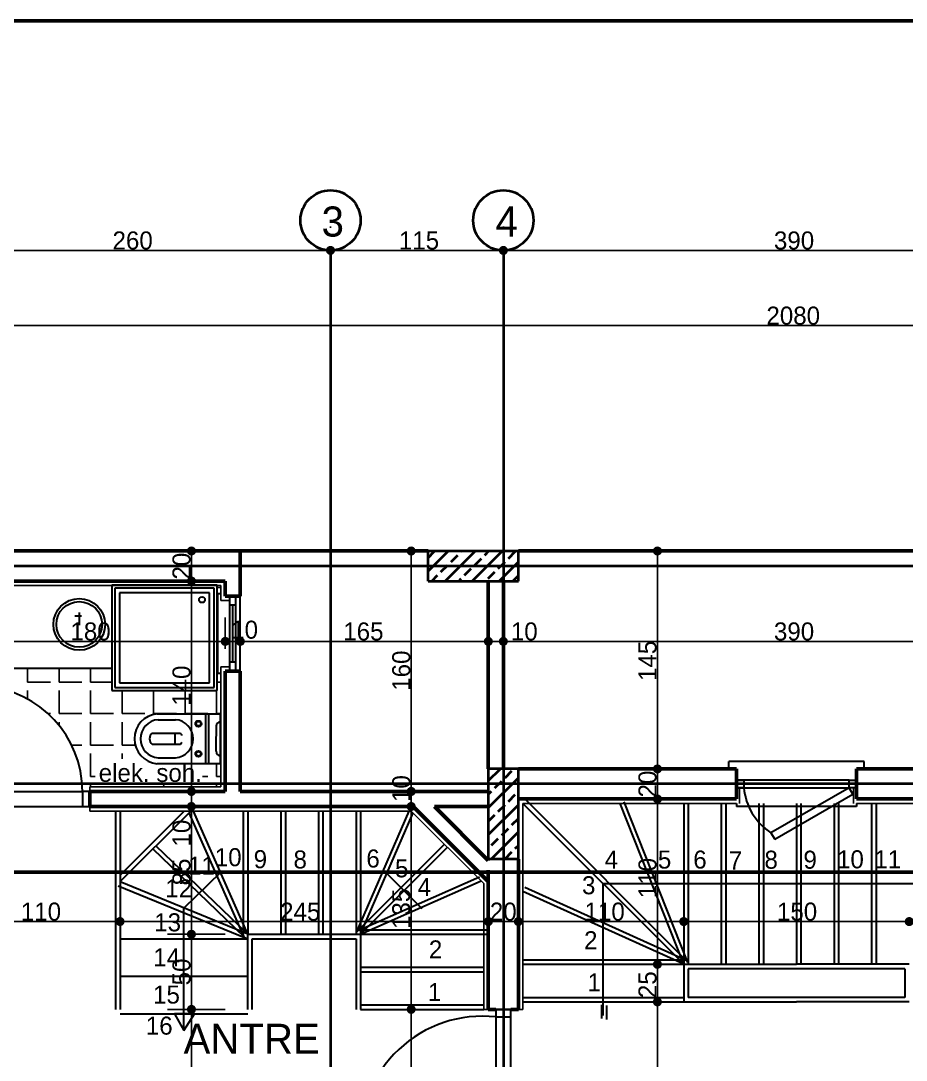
# Model space of a CAD drawing. Header units: millimetres. Extents: x 9537.41 to 9541.95, y -1431.78 to -1431.38.
# Drawn here: x 9538.9019 to 9539.0198, y -1431.5145 to -1431.3761 of the extents above; entities that cross this region are included whole.
import ezdxf

# ---------------------------------------------------------------- set-up
doc = ezdxf.new("R2010")
doc.units = ezdxf.units.MM
for name, pattern in [('ACAD_ISO03W100', [30, 12, -18]), ('ACAD_ISO04W100', [30, 24, -3, 0, -3]), ('ACAD_ISO06W100', [36, 24, -3, 0, -3, 0, -3, 0, -3])]:
    doc.linetypes.add(name, pattern=pattern)
for name, color, linetype, lineweight in [('aks', 6, 'Continuous', 35), ('duvar', 214, 'Continuous', 50), ('kapı-pencere', 140, 'Continuous', 30), ('karo', 206, 'Continuous', 25), ('kesit', 3, 'Continuous', 50), ('kolon', 6, 'Continuous', 35), ('lvb.mut.', 203, 'Continuous', 30), ('merdiven', 162, 'Continuous', 30), ('sıva', 203, 'Continuous', 25), ('yazı', 161, 'Continuous', 35), ('ölçü', 4, 'Continuous', 25)]:
    doc.layers.add(name, color=color, linetype=linetype, lineweight=lineweight)

msp = doc.modelspace()

# ---------------------------------------------------------------- linework, layer by layer
at = {"color": 0, "linetype": 'ByBlock', "lineweight": -2}
for p, q in [((9538.942551608945, -1431.406689333453), (9538.941951608944, -1431.406689333453)), ((9538.943751608944, -1431.406689333453), (9538.944351608945, -1431.406689333453)), ((9538.965551608944, -1431.406689333453), (9538.964951608945, -1431.406689333453)), ((9538.966751608945, -1431.406689333453), (9538.967351608944, -1431.406689333453)), ((9538.924651608944, -1431.447289333453), (9538.924651608944, -1431.447889333453)), ((9538.953887929265, -1431.447289333453), (9538.953887929265, -1431.447889333453)), ((9538.986651608944, -1431.447289333453), (9538.986651608944, -1431.447889333453)), ((9538.924651608944, -1431.450089333453), (9538.924651608944, -1431.449489333453)), ((9538.924651608944, -1431.451289333453), (9538.924651608944, -1431.451889333453)), ((9538.928551608944, -1431.458718633632), (9538.927951608945, -1431.458718633632)), ((9538.928551608944, -1431.458718633632), (9538.927951608945, -1431.458718633632)), ((9538.931751608945, -1431.458718633632), (9538.932351608944, -1431.458718633632)), ((9538.931751608945, -1431.458718633632), (9538.932351608944, -1431.458718633632)), ((9538.963551608944, -1431.458718633632), (9538.962951608944, -1431.458718633632)), ((9538.963551608944, -1431.458718633632), (9538.962951608944, -1431.458718633632)), ((9538.966751608945, -1431.458718633632), (9538.967351608944, -1431.458718633632)), ((9538.966751608945, -1431.458718633632), (9538.967351608944, -1431.458718633632)), ((9538.986651608944, -1431.475089333453), (9538.986651608944, -1431.474489333453)), ((9538.986651608944, -1431.476289333453), (9538.986651608944, -1431.476889333453)), ((9538.924651608944, -1431.478089333453), (9538.924651608944, -1431.477489333453)), ((9538.924651608944, -1431.478089333453), (9538.924651608944, -1431.477489333453)), ((9538.953887929265, -1431.478089333453), (9538.953887929265, -1431.477489333453)), ((9538.953887929265, -1431.478089333453), (9538.953887929265, -1431.477489333453)), ((9538.986651608944, -1431.479089333453), (9538.986651608944, -1431.478489333453)), ((9538.924651608944, -1431.481289333453), (9538.924651608944, -1431.481889333453)), ((9538.924651608944, -1431.481289333453), (9538.924651608944, -1431.481889333453)), ((9538.953887929265, -1431.481289333453), (9538.953887929265, -1431.481889333453)), ((9538.953887929265, -1431.481289333453), (9538.953887929265, -1431.481889333453)), ((9538.986651608944, -1431.480289333453), (9538.986651608944, -1431.480889333453)), ((9538.914551608945, -1431.496002336719), (9538.913951608944, -1431.496002336719)), ((9538.915751608944, -1431.496002336719), (9538.916351608945, -1431.496002336719)), ((9538.924651608944, -1431.497089333453), (9538.924651608944, -1431.496489333453)), ((9538.963551608944, -1431.496002336719), (9538.962951608944, -1431.496002336719)), ((9538.964751608944, -1431.496002336719), (9538.965351608944, -1431.496002336719)), ((9538.967551608945, -1431.496002336719), (9538.966951608943, -1431.496002336719)), ((9538.968751608943, -1431.496002336719), (9538.969351608945, -1431.496002336719)), ((9538.989551608944, -1431.496002336719), (9538.988951608944, -1431.496002336719)), ((9538.990751608944, -1431.496002336719), (9538.991351608944, -1431.496002336719)), ((9539.019551608944, -1431.496002336719), (9539.018951608945, -1431.496002336719)), ((9538.924651608944, -1431.498289333453), (9538.924651608944, -1431.498889333453)), ((9538.986651608944, -1431.501089333453), (9538.986651608944, -1431.500489333453)), ((9538.986651608944, -1431.502289333453), (9538.986651608944, -1431.502889333453)), ((9538.986651608944, -1431.506089333453), (9538.986651608944, -1431.505489333453)), ((9538.924651608944, -1431.507089333453), (9538.924651608944, -1431.506489333453)), ((9538.953887929265, -1431.507089333453), (9538.953887929265, -1431.506489333453)), ((9538.986651608944, -1431.507289333453), (9538.986651608944, -1431.507889333453)), ((9538.924651608944, -1431.508289333453), (9538.924651608944, -1431.508889333453)), ((9538.953887929265, -1431.508289333453), (9538.953887929265, -1431.508889333453))]:
    msp.add_line(p, q, dxfattribs=at)
at = {"color": 0, "linetype": 'ByBlock', "const_width": 0.0006000000000000001}
for points in [[(9538.943451608944, -1431.406689333453, 1), (9538.942851608945, -1431.406689333453, 1)], [(9538.942851608945, -1431.406689333453, 1), (9538.943451608944, -1431.406689333453, 1)], [(9538.966451608943, -1431.406689333453, 1), (9538.965851608944, -1431.406689333453, 1)], [(9538.965851608944, -1431.406689333453, 1), (9538.966451608943, -1431.406689333453, 1)], [(9538.924651608944, -1431.446989333453, 1), (9538.924651608944, -1431.446389333453, 1)], [(9538.953887929265, -1431.446989333453, 1), (9538.953887929265, -1431.446389333453, 1)], [(9538.986651608944, -1431.446989333453, 1), (9538.986651608944, -1431.446389333453, 1)], [(9538.924651608944, -1431.450989333453, 1), (9538.924651608944, -1431.450389333453, 1)], [(9538.924651608944, -1431.450389333453, 1), (9538.924651608944, -1431.450989333453, 1)], [(9538.928851608944, -1431.458718633632, 1), (9538.929451608945, -1431.458718633632, 1)], [(9538.928851608944, -1431.458718633632, 1), (9538.929451608945, -1431.458718633632, 1)], [(9538.931451608943, -1431.458718633632, 1), (9538.930851608944, -1431.458718633632, 1)], [(9538.931451608943, -1431.458718633632, 1), (9538.930851608944, -1431.458718633632, 1)], [(9538.963851608944, -1431.458718633632, 1), (9538.964451608945, -1431.458718633632, 1)], [(9538.963851608944, -1431.458718633632, 1), (9538.964451608945, -1431.458718633632, 1)], [(9538.966451608943, -1431.458718633632, 1), (9538.965851608944, -1431.458718633632, 1)], [(9538.966451608943, -1431.458718633632, 1), (9538.965851608944, -1431.458718633632, 1)], [(9538.986651608944, -1431.475989333453, 1), (9538.986651608944, -1431.475389333453, 1)], [(9538.986651608944, -1431.475389333453, 1), (9538.986651608944, -1431.475989333453, 1)], [(9538.924651608944, -1431.478389333453, 1), (9538.924651608944, -1431.478989333453, 1)], [(9538.924651608944, -1431.478389333453, 1), (9538.924651608944, -1431.478989333453, 1)], [(9538.953887929265, -1431.478389333453, 1), (9538.953887929265, -1431.478989333453, 1)], [(9538.953887929265, -1431.478389333453, 1), (9538.953887929265, -1431.478989333453, 1)], [(9538.986651608944, -1431.479989333453, 1), (9538.986651608944, -1431.479389333453, 1)], [(9538.986651608944, -1431.479389333453, 1), (9538.986651608944, -1431.479989333453, 1)], [(9538.924651608944, -1431.480989333453, 1), (9538.924651608944, -1431.480389333453, 1)], [(9538.924651608944, -1431.480989333453, 1), (9538.924651608944, -1431.480389333453, 1)], [(9538.953887929265, -1431.480989333453, 1), (9538.953887929265, -1431.480389333453, 1)], [(9538.953887929265, -1431.480989333453, 1), (9538.953887929265, -1431.480389333453, 1)], [(9538.914851608944, -1431.496002336719, 1), (9538.915451608944, -1431.496002336719, 1)], [(9538.915451608944, -1431.496002336719, 1), (9538.914851608944, -1431.496002336719, 1)], [(9538.964451608945, -1431.496002336719, 1), (9538.963851608944, -1431.496002336719, 1)], [(9538.963851608944, -1431.496002336719, 1), (9538.964451608945, -1431.496002336719, 1)], [(9538.968451608944, -1431.496002336719, 1), (9538.967851608944, -1431.496002336719, 1)], [(9538.967851608944, -1431.496002336719, 1), (9538.968451608944, -1431.496002336719, 1)], [(9538.990451608945, -1431.496002336719, 1), (9538.989851608943, -1431.496002336719, 1)], [(9538.989851608943, -1431.496002336719, 1), (9538.990451608945, -1431.496002336719, 1)], [(9539.020451608943, -1431.496002336719, 1), (9539.019851608944, -1431.496002336719, 1)], [(9539.019851608944, -1431.496002336719, 1), (9539.020451608943, -1431.496002336719, 1)], [(9538.924651608944, -1431.497389333453, 1), (9538.924651608944, -1431.497989333453, 1)], [(9538.924651608944, -1431.497989333453, 1), (9538.924651608944, -1431.497389333453, 1)], [(9538.986651608944, -1431.501989333453, 1), (9538.986651608944, -1431.501389333453, 1)], [(9538.986651608944, -1431.501389333453, 1), (9538.986651608944, -1431.501989333453, 1)], [(9538.986651608944, -1431.506989333453, 1), (9538.986651608944, -1431.506389333453, 1)], [(9538.986651608944, -1431.506389333453, 1), (9538.986651608944, -1431.506989333453, 1)], [(9538.924651608944, -1431.507389333453, 1), (9538.924651608944, -1431.507989333453, 1)], [(9538.924651608944, -1431.507989333453, 1), (9538.924651608944, -1431.507389333453, 1)], [(9538.953887929265, -1431.507989333453, 1), (9538.953887929265, -1431.507389333453, 1)], [(9538.953887929265, -1431.507389333453, 1), (9538.953887929265, -1431.507989333453, 1)]]:
    msp.add_lwpolyline(points, format="xyb", close=True, dxfattribs=at)
at = {"layer": 'aks', "linetype": 'ACAD_ISO06W100'}
for p, q in [((9538.943151608944, -1431.406689333453), (9538.943151608944, -1431.684689333453)), ((9538.966151608944, -1431.406689333453), (9538.966151608944, -1431.684689333453)), ((9539.291151608944, -1431.448689333453), (9538.719151608944, -1431.448689333453)), ((9539.291151608944, -1431.477689333453), (9538.719151608944, -1431.477689333453))]:
    msp.add_line(p, q, dxfattribs=at)
at = {"layer": 'duvar'}
for p, q in [((9538.687504874286, -1431.376132301478), (9539.323946646715, -1431.376132301478)), ((9538.893151608943, -1431.446689333453), (9538.956151608943, -1431.446689333453)), ((9538.931151608944, -1431.446689333453), (9538.931151608944, -1431.452689333453)), ((9538.968151608944, -1431.446689333453), (9539.005151608944, -1431.446689333453)), ((9539.042151608945, -1431.446689333453), (9539.005151608944, -1431.446689333453)), ((9538.893151608943, -1431.450689333453), (9538.929151608943, -1431.450689333453)), ((9538.929151608943, -1431.450689333453), (9538.929151608943, -1431.452689333453)), ((9538.964151608943, -1431.450689333453), (9538.964151608943, -1431.475689333453)), ((9538.966151608944, -1431.450689333453), (9538.966151608944, -1431.475689333453)), ((9538.931151608944, -1431.452689333453), (9538.929151608943, -1431.452689333453)), ((9538.931151608944, -1431.462689333453), (9538.929151608943, -1431.462689333453)), ((9538.929151608943, -1431.462689333453), (9538.929151608943, -1431.478689333453)), ((9538.931151608944, -1431.462689333453), (9538.931151608944, -1431.478689333453)), ((9538.968151608944, -1431.475689333453), (9538.997151608944, -1431.475689333453)), ((9538.997151608944, -1431.479689333453), (9538.997151608944, -1431.475689333453)), ((9539.013151608944, -1431.479689333453), (9539.013151608944, -1431.475689333453)), ((9539.042151608945, -1431.475689333453), (9539.013151608944, -1431.475689333453)), ((9538.911151608943, -1431.478689333453), (9538.911151608943, -1431.480689333453)), ((9538.911151608943, -1431.478689333453), (9538.929151608943, -1431.478689333453)), ((9538.931151608944, -1431.478689333453), (9538.964151608943, -1431.478689333453)), ((9538.968151608944, -1431.479689333453), (9538.997151608944, -1431.479689333453)), ((9539.042151608945, -1431.479689333453), (9539.013151608944, -1431.479689333453)), ((9538.911151608943, -1431.480689333453), (9538.915151608944, -1431.480689333453)), ((9538.915151608944, -1431.480689333453), (9538.954151608945, -1431.480689333453)), ((9538.964151608943, -1431.490689333453), (9538.954151608945, -1431.480689333453)), ((9538.964151608943, -1431.487860906328), (9538.95698003607, -1431.480689333453)), ((9538.95698003607, -1431.480689333453), (9538.964151608943, -1431.480689333453)), ((9538.964151608943, -1431.487689333453), (9538.964151608943, -1431.487860906328)), ((9538.968151608944, -1431.487689333453), (9538.968151608944, -1431.507689333453)), ((9538.964151608943, -1431.489171122622), (9538.964151608943, -1431.502689333453)), ((9538.964151608943, -1431.502689333453), (9538.964151608943, -1431.507689333453)), ((9538.965151608943, -1431.507689333453), (9538.964151608943, -1431.507689333453)), ((9538.967151608944, -1431.507689333453), (9538.968151608944, -1431.507689333453))]:
    msp.add_line(p, q, dxfattribs=at)
at = {"layer": 'kapı-pencere'}
for p, q in [((9538.928151608945, -1431.462993521955), (9538.928151608945, -1431.452385144951)), ((9538.928551608944, -1431.452385144951), (9538.928151608945, -1431.452385144951)), ((9538.929751608945, -1431.462689333453), (9538.929751608945, -1431.452689333453)), ((9538.930551608944, -1431.462689333453), (9538.930551608944, -1431.452689333453)), ((9538.931151608944, -1431.462689333453), (9538.931151608944, -1431.452689333453)), ((9538.930551608944, -1431.453889333453), (9538.929751608945, -1431.453889333453)), ((9538.930151608944, -1431.461489333453), (9538.930151608944, -1431.453889333453)), ((9538.930551608944, -1431.461489333453), (9538.929751608945, -1431.461489333453)), ((9538.928551608944, -1431.462993521955), (9538.928151608945, -1431.462993521955)), ((9538.996151608944, -1431.475689333453), (9538.996151608944, -1431.474689333453)), ((9539.014151608944, -1431.474689333453), (9538.996151608944, -1431.474689333453)), ((9539.014151608944, -1431.475689333453), (9539.014151608944, -1431.474689333453)), ((9538.998151608945, -1431.477189333453), (9538.997151608944, -1431.477189333453)), ((9538.997151608944, -1431.477189333453), (9538.998151608945, -1431.477189333453)), ((9538.997151608944, -1431.478189333453), (9538.997151608944, -1431.477189333453)), ((9538.997151608944, -1431.477189333453), (9538.998151608945, -1431.477189333453)), ((9538.997151608944, -1431.478189333453), (9538.997151608944, -1431.477189333453)), ((9539.012151608944, -1431.477189333453), (9538.998151608945, -1431.477189333453)), ((9538.998151608945, -1431.477189333453), (9538.998151608945, -1431.478189333453)), ((9538.998151608945, -1431.477189333453), (9538.998151608945, -1431.478189333453)), ((9539.012151608944, -1431.477189333453), (9539.013151608944, -1431.477189333453)), ((9539.012151608944, -1431.478189333453), (9539.012151608944, -1431.477189333453)), ((9539.013151608944, -1431.477189333453), (9539.013151608944, -1431.478189333453)), ((9538.997151608944, -1431.478189333453), (9538.998151608945, -1431.478189333453)), ((9538.998151608945, -1431.478189333453), (9538.997151608944, -1431.478189333453)), ((9538.998151608945, -1431.478189333453), (9538.997151608944, -1431.478189333453)), ((9538.998151608945, -1431.477689333453), (9539.012151608944, -1431.477689333453)), ((9538.998151608945, -1431.478189333453), (9539.012151608944, -1431.478189333453)), ((9539.012151608944, -1431.478189333453), (9539.0017593041, -1431.484189333453)), ((9539.013151608944, -1431.478189333453), (9539.012151608944, -1431.478189333453)), ((9539.012651608944, -1431.479055358857), (9539.012151608944, -1431.478189333453)), ((9538.897151608944, -1431.478689333453), (9538.910151608945, -1431.478689333453)), ((9538.911151608943, -1431.478689333453), (9538.910151608945, -1431.478689333453)), ((9538.910151608945, -1431.478689333453), (9538.910151608945, -1431.480689333453)), ((9538.911151608943, -1431.480689333453), (9538.911151608943, -1431.478689333453)), ((9539.0022593041, -1431.485055358857), (9539.012651608944, -1431.479055358857)), ((9538.896151608944, -1431.480689333453), (9538.910151608945, -1431.480689333453)), ((9538.910151608945, -1431.480689333453), (9538.911151608943, -1431.480689333453)), ((9538.910151608945, -1431.480689333453), (9538.911151608943, -1431.480689333453)), ((9538.997151608944, -1431.480289333453), (9538.997151608944, -1431.480689333453)), ((9539.013151608944, -1431.480689333453), (9538.997151608944, -1431.480689333453)), ((9539.013151608944, -1431.480289333453), (9539.013151608944, -1431.480689333453)), ((9539.0017593041, -1431.484189333453), (9539.0022593041, -1431.485055358857)), ((9538.967151608944, -1431.507689333453), (9538.965151608943, -1431.507689333453)), ((9538.967151608944, -1431.507689333453), (9538.965151608943, -1431.507689333453)), ((9538.965151608943, -1431.507689333453), (9538.965151608943, -1431.508689333453)), ((9538.965151608943, -1431.507689333453), (9538.967151608944, -1431.507689333453)), ((9538.965151608943, -1431.508689333453), (9538.965151608943, -1431.525689333453)), ((9538.965151608943, -1431.508689333453), (9538.967151608944, -1431.508689333453)), ((9538.967151608944, -1431.508689333453), (9538.967151608944, -1431.507689333453)), ((9538.967151608944, -1431.526689333453), (9538.967151608944, -1431.508689333453))]:
    msp.add_line(p, q, dxfattribs=at)
for centre, radius, start, end in [((9538.896151608944, -1431.478689333453), 0.014, 0, 85.90395649116874), ((9539.006177191523, -1431.477448312917), 0.008059720042991056, 185.2752942036796, 236.7602215820919), ((9538.963386420804, -1431.524849722482), 0.01625650831885146, 83.76633462340565, 182.9605113591676)]:
    msp.add_arc(centre, radius, start, end, dxfattribs=at)
at = {"layer": 'karo'}
for p, q in [((9538.928063654377, -1431.451558876783), (9538.928551608944, -1431.451558876783)), ((9538.928063654377, -1431.455749876783), (9538.928151608945, -1431.455749876783)), ((9538.928063654377, -1431.459940876783), (9538.928151608945, -1431.459940876783)), ((9538.902840435938, -1431.464131876783), (9538.902840435938, -1431.462277454425)), ((9538.907031435938, -1431.464131876783), (9538.907031435938, -1431.462277454425)), ((9538.911222435938, -1431.464131876783), (9538.911222435938, -1431.462277454425)), ((9538.902840435938, -1431.464131876783), (9538.905888435938, -1431.464131876783)), ((9538.907031435938, -1431.464131876783), (9538.910079435938, -1431.464131876783)), ((9538.911222435938, -1431.464131876783), (9538.914063654376, -1431.464131876783)), ((9538.928063654377, -1431.464131876783), (9538.928551608944, -1431.464131876783)), ((9538.902840435938, -1431.466390569554), (9538.902840435938, -1431.465274876783)), ((9538.907031435938, -1431.468322876783), (9538.907031435938, -1431.465274876783)), ((9538.911222435938, -1431.468322876783), (9538.911222435938, -1431.465274876783)), ((9538.915413435938, -1431.468322876783), (9538.915413435938, -1431.465274876783)), ((9538.919604435938, -1431.468322876783), (9538.919604435938, -1431.465274876783)), ((9538.923795435938, -1431.468322876783), (9538.923795435938, -1431.465274876783)), ((9538.927986435938, -1431.468322876783), (9538.927986435938, -1431.465274876783)), ((9538.905560996602, -1431.468322876783), (9538.905888435938, -1431.468322876783)), ((9538.907031435938, -1431.468322876783), (9538.910079435938, -1431.468322876783)), ((9538.911222435938, -1431.468322876783), (9538.914270435938, -1431.468322876783)), ((9538.915413435938, -1431.468322876783), (9538.918461435938, -1431.468322876783)), ((9538.919604435938, -1431.468322876783), (9538.922652435938, -1431.468322876783)), ((9538.923795435938, -1431.468322876783), (9538.926843435938, -1431.468322876783)), ((9538.927986435938, -1431.468322876783), (9538.928551608944, -1431.468322876783)), ((9538.907031435938, -1431.469878580671), (9538.907031435938, -1431.469465876783)), ((9538.911222435938, -1431.472513876783), (9538.911222435938, -1431.469465876783)), ((9538.915413435938, -1431.472513876783), (9538.915413435938, -1431.469465876783)), ((9538.908715992531, -1431.472513876783), (9538.910079435938, -1431.472513876783)), ((9538.911222435938, -1431.472513876783), (9538.914270435938, -1431.472513876783)), ((9538.915413435938, -1431.472513876783), (9538.917175578024, -1431.472513876783)), ((9538.911222435938, -1431.476704876783), (9538.911222435938, -1431.473656876783)), ((9538.915413435938, -1431.474353933309), (9538.915413435938, -1431.473656876783)), ((9538.927986435938, -1431.476704876783), (9538.927986435938, -1431.475000574868)), ((9538.910010249992, -1431.476704876783), (9538.910079435938, -1431.476704876783)), ((9538.911222435938, -1431.476704876783), (9538.91184279307, -1431.476704876783)), ((9538.926143297756, -1431.476704876783), (9538.926843435938, -1431.476704876783)), ((9538.927986435938, -1431.476704876783), (9538.928551608944, -1431.476704876783)), ((9538.911222435938, -1431.478089333453), (9538.911222435938, -1431.477847876783)), ((9538.927986435938, -1431.478089333453), (9538.927986435938, -1431.477847876783))]:
    msp.add_line(p, q, dxfattribs=at)
at = {"layer": 'kesit', "linetype": 'ACAD_ISO04W100'}
msp.add_line((9538.771432267456, -1431.489415038047), (9539.240706279332, -1431.489415038047), dxfattribs=at)
at = {"layer": 'kolon'}
for p, q in [((9538.956151608943, -1431.446689333453), (9538.968151608944, -1431.446689333453)), ((9538.956151608943, -1431.450689333453), (9538.956151608943, -1431.446689333453)), ((9538.956151608943, -1431.449373472278), (9538.958835747768, -1431.446689333453)), ((9538.958427850217, -1431.450689333453), (9538.962427850216, -1431.446689333453)), ((9538.960543173187, -1431.446777959258), (9538.960631798993, -1431.446689333453)), ((9538.962019952665, -1431.450689333453), (9538.966019952666, -1431.446689333453)), ((9538.96368626283, -1431.447226972064), (9538.964223901441, -1431.446689333453)), ((9538.968151608944, -1431.450689333453), (9538.968151608944, -1431.446689333453)), ((9538.956151608943, -1431.447577421053), (9538.956951070739, -1431.446777959258)), ((9538.95919613477, -1431.448124997676), (9538.960094160382, -1431.447226972064)), ((9538.962339224412, -1431.448574010482), (9538.963237250024, -1431.44767598487)), ((9538.965482314054, -1431.449023023288), (9538.966380339667, -1431.448124997676)), ((9538.966829352472, -1431.44767598487), (9538.967727378085, -1431.446777959258)), ((9538.957849096352, -1431.449472036094), (9538.958747121964, -1431.448574010482)), ((9538.960992185994, -1431.4499210489), (9538.961890211605, -1431.449023023288)), ((9538.964135275637, -1431.450370061707), (9538.965033301249, -1431.449472036094)), ((9538.965612055114, -1431.450689333453), (9538.968151608944, -1431.448149779623)), ((9538.956151608943, -1431.450689333453), (9538.968151608944, -1431.450689333453)), ((9538.956631798992, -1431.450689333453), (9538.957400083546, -1431.4499210489)), ((9538.96022390144, -1431.450689333453), (9538.960543173187, -1431.450370061707)), ((9538.967408106339, -1431.450689333453), (9538.968151608944, -1431.449945830847)), ((9538.964151608943, -1431.475689333453), (9538.964151608943, -1431.487689333453)), ((9538.968151608944, -1431.475689333453), (9538.964151608943, -1431.475689333453)), ((9538.964151608943, -1431.477294496762), (9538.965756772253, -1431.475689333453)), ((9538.968151608944, -1431.487689333453), (9538.968151608944, -1431.475689333453)), ((9538.964151608943, -1431.48088659921), (9538.968151608944, -1431.47688659921)), ((9538.966380339667, -1431.476861817264), (9538.967278365279, -1431.475963791652)), ((9538.965033301249, -1431.478208855682), (9538.96593132686, -1431.47731083007)), ((9538.964151608943, -1431.479090547986), (9538.964584288442, -1431.478657868488)), ((9538.966829352472, -1431.480004906906), (9538.967727378085, -1431.479106881294)), ((9538.964151608943, -1431.484478701659), (9538.968151608944, -1431.480478701659)), ((9538.965482314054, -1431.481351945324), (9538.966380339667, -1431.480453919712)), ((9538.964151608943, -1431.482682650435), (9538.965033301249, -1431.48180095813)), ((9538.967278365279, -1431.483147996548), (9538.968151608944, -1431.482274752883)), ((9538.964533079597, -1431.487689333453), (9538.968151608944, -1431.484070804107)), ((9538.96593132686, -1431.484495034967), (9538.966829352472, -1431.483597009354)), ((9538.964584288442, -1431.485842073385), (9538.965482314054, -1431.484944047773)), ((9538.966380339667, -1431.487638124609), (9538.967278365279, -1431.486740098997)), ((9538.967727378085, -1431.486291086191), (9538.968151608944, -1431.485866855331)), ((9538.968151608944, -1431.487689333453), (9538.964151608943, -1431.487689333453)), ((9538.968125182046, -1431.487689333453), (9538.968151608944, -1431.487662906555))]:
    msp.add_line(p, q, dxfattribs=at)
for centre in [(9538.943151608944, -1431.402689333453), (9538.966151608944, -1431.402689333453)]:
    msp.add_circle(centre, 0.004, dxfattribs=at)
at = {"layer": 'lvb.mut.'}
for p, q in [((9538.914063654376, -1431.451241262737), (9538.914063654376, -1431.465241262737)), ((9538.928063654377, -1431.451241262737), (9538.914063654376, -1431.451241262737)), ((9538.927663654376, -1431.451641262737), (9538.914463654377, -1431.451641262737)), ((9538.914463654377, -1431.451641262737), (9538.914463654377, -1431.464841262737)), ((9538.915063654376, -1431.452241262738), (9538.915063654376, -1431.464241262737)), ((9538.927063654377, -1431.452241262738), (9538.915063654376, -1431.452241262738)), ((9538.927063654377, -1431.464241262737), (9538.927063654377, -1431.452241262738)), ((9538.927663654376, -1431.464841262737), (9538.927663654376, -1431.451641262737)), ((9538.928063654377, -1431.465241262737), (9538.928063654377, -1431.451241262737)), ((9538.90969495139, -1431.454856048724), (9538.90969495139, -1431.456552116268)), ((9538.909145759417, -1431.455337533078), (9538.910030005307, -1431.455337533078)), ((9538.893751608945, -1431.462277454425), (9538.914063654376, -1431.462277454425)), ((9538.915063654376, -1431.464241262737), (9538.927063654377, -1431.464241262737)), ((9538.914063654376, -1431.465241262737), (9538.928063654377, -1431.465241262737)), ((9538.914463654377, -1431.464841262737), (9538.927663654376, -1431.464841262737)), ((9538.920068965033, -1431.468352501253), (9538.928521621305, -1431.468352501253)), ((9538.926582014456, -1431.475000574868), (9538.926582014456, -1431.468352501253)), ((9538.926982014455, -1431.475000574868), (9538.926982014455, -1431.468352501253)), ((9538.928521621305, -1431.475000574868), (9538.928521621305, -1431.468352501253)), ((9538.920223875999, -1431.46913735958), (9538.92251405407, -1431.46913735958)), ((9538.927921621305, -1431.470005357375), (9538.927921621305, -1431.471340732187)), ((9538.919438342573, -1431.47093735958), (9538.923186046582, -1431.47093735958)), ((9538.922428663558, -1431.47093735958), (9538.922428663558, -1431.472415716541)), ((9538.927921621305, -1431.473347718746), (9538.927921621305, -1431.47136041755)), ((9538.919438342573, -1431.472415716541), (9538.923186046582, -1431.472415716541)), ((9538.920223875999, -1431.474215716541), (9538.92251405407, -1431.474215716541)), ((9538.925668965034, -1431.475000574868), (9538.920068965033, -1431.475000574868)), ((9538.928521621305, -1431.475000574868), (9538.925668965034, -1431.475000574868))]:
    msp.add_line(p, q, dxfattribs=at)
for centre, radius in [((9538.90972117569, -1431.456459524588), 0.003436822797882451), ((9538.90972117569, -1431.456459524588), 0.003036822797882451), ((9538.92605733308, -1431.453175007331), 0.0003863664029380743), ((9538.925582014455, -1431.469676538061), 0.0004), ((9538.925582014455, -1431.469676538061), 0.0003), ((9538.925582014455, -1431.473676538061), 0.0004), ((9538.925582014455, -1431.473676538061), 0.0003)]:
    msp.add_circle(centre, radius, dxfattribs=at)
for centre, radius, start, end in [((9538.920410501816, -1431.471676538061), 0.003341536782963147, 95.86641737292902, 264.133582627071), ((9538.920415352814, -1431.471676538061), 0.002546387780382561, 94.31245343610732, 265.6875465638927), ((9538.922322577253, -1431.471676538061), 0.002546387780382561, 274.3124534361073, 85.6875465638927), ((9538.928521621305, -1431.470005357375), 0.0006000000000000001, 90, 180), ((9538.919993255928, -1431.471676538061), 0.0009242908947640403, 126.896156045598, 233.1038439544019), ((9538.921848746082, -1431.472002501253), 0.001720416666666668, 26.11068077121503, 38.25178651772556), ((9538.921848746082, -1431.471350574868), 0.001720416666666668, 321.7482134822744, 333.4982709511231), ((9538.928521621305, -1431.473347718746), 0.0006000000000000001, 180, 270)]:
    msp.add_arc(centre, radius, start, end, dxfattribs=at)
at = {"layer": 'merdiven', "linetype": 'ACAD_ISO03W100'}
for p, q in [((9538.990575873013, -1431.501265069385), (9538.969175873013, -1431.479865069384)), ((9538.931551608945, -1431.481289333453), (9538.931551608945, -1431.497689333453)), ((9538.936551608944, -1431.481289333453), (9538.936551608944, -1431.497689333453)), ((9538.941551608945, -1431.481289333453), (9538.941551608945, -1431.497689333453)), ((9538.946551608944, -1431.481289333453), (9538.946551608944, -1431.497689333453)), ((9538.94660116154, -1431.497450570692), (9538.953605264625, -1431.481303201915)), ((9538.99070949683, -1431.501468514281), (9538.982239102703, -1431.480068514282)), ((9538.990751608944, -1431.480289333453), (9538.990751608944, -1431.501689333453)), ((9538.995751608943, -1431.480289333453), (9538.995751608943, -1431.501689333453)), ((9539.000751608944, -1431.480289333453), (9539.000751608944, -1431.501689333453)), ((9539.005751608944, -1431.480289333453), (9539.005751608944, -1431.501689333453)), ((9539.010751608945, -1431.480289333453), (9539.010751608945, -1431.501689333453)), ((9539.015751608944, -1431.480289333453), (9539.015751608944, -1431.501689333453)), ((9538.931602690163, -1431.497931589871), (9538.92436481565, -1431.481531589871)), ((9538.931735033597, -1431.498121149363), (9538.919519464735, -1431.486336718225)), ((9538.946727344875, -1431.497265069384), (9538.958303080806, -1431.485689333453)), ((9538.946909254711, -1431.497140457851), (9538.962969415128, -1431.490049146405)), ((9538.93192439154, -1431.498244646204), (9538.91492439154, -1431.491288753588)), ((9538.990399068216, -1431.501142740452), (9538.968999068216, -1431.491454309725)), ((9538.932151608944, -1431.507689333453), (9538.932151608944, -1431.497689333453)), ((9538.947151608943, -1431.497089333453), (9538.964151608943, -1431.497089333453)), ((9538.915151608944, -1431.498289333453), (9538.932151608944, -1431.498289333453)), ((9538.932751608943, -1431.507689333453), (9538.932751608943, -1431.498289333453)), ((9538.947151608943, -1431.502089333453), (9538.963551608944, -1431.502089333453)), ((9538.968751608943, -1431.501089333453), (9538.990151608945, -1431.501089333453)), ((9538.915151608944, -1431.503289333453), (9538.932151608944, -1431.503289333453)), ((9538.968751608943, -1431.506089333453), (9538.990151608945, -1431.506089333453)), ((9538.947151608943, -1431.507089333453), (9538.963551608944, -1431.507089333453)), ((9538.915151608944, -1431.508289333453), (9538.932151608944, -1431.508289333453))]:
    msp.add_line(p, q, dxfattribs=at)
at = {"layer": 'merdiven'}
for p, q in [((9538.914551608945, -1431.481289333453), (9538.914551608945, -1431.507689333453)), ((9538.915151608944, -1431.489840805316), (9538.923703080807, -1431.481289333453)), ((9538.915151608944, -1431.490689333453), (9538.924551608945, -1431.481289333453)), ((9538.915151608944, -1431.481289333453), (9538.915151608944, -1431.507689333453)), ((9538.932151608944, -1431.497689333453), (9538.92491373443, -1431.481289333453)), ((9538.932151608944, -1431.481289333453), (9538.932151608944, -1431.497689333453)), ((9538.937151608945, -1431.481289333453), (9538.937151608945, -1431.497689333453)), ((9538.942151608944, -1431.481289333453), (9538.942151608944, -1431.497689333453)), ((9538.947151608943, -1431.481289333453), (9538.947151608943, -1431.497689333453)), ((9538.990151608945, -1431.501689333453), (9538.968751608943, -1431.480289333453)), ((9538.990151608945, -1431.501689333453), (9538.981681214816, -1431.480289333453)), ((9538.990151608945, -1431.480289333453), (9538.990151608945, -1431.501689333453)), ((9538.995151608944, -1431.480289333453), (9538.995151608944, -1431.501689333453)), ((9539.000151608943, -1431.480289333453), (9539.000151608943, -1431.501689333453)), ((9539.005151608944, -1431.480289333453), (9539.005151608944, -1431.501689333453)), ((9539.010151608943, -1431.480289333453), (9539.010151608943, -1431.501689333453)), ((9539.015151608945, -1431.480289333453), (9539.015151608945, -1431.501689333453)), ((9538.947151608943, -1431.497689333453), (9538.95415571203, -1431.481541964676)), ((9538.932151608944, -1431.497689333453), (9538.919936040082, -1431.485904902315)), ((9538.947151608943, -1431.497689333453), (9538.958727344876, -1431.486113597522)), ((9538.928532671687, -1431.489489333453), (9538.923651608944, -1431.494211387145)), ((9538.928532671687, -1431.489489333453), (9538.950527344876, -1431.489489333453)), ((9538.955351608944, -1431.494313597522), (9538.950527344876, -1431.489489333453)), ((9538.932151608944, -1431.497689333453), (9538.915151608944, -1431.490733440837)), ((9538.947151608943, -1431.497689333453), (9538.96321176936, -1431.490598022006)), ((9539.030851608944, -1431.490989333453), (9538.979451608944, -1431.490989333453)), ((9538.979451608944, -1431.508517732583), (9538.979451608944, -1431.490989333453)), ((9538.990151608945, -1431.501689333453), (9538.968751608943, -1431.492000902726)), ((9538.923651608944, -1431.510517584784), (9538.923651608944, -1431.494211387145)), ((9538.932151608944, -1431.497689333453), (9538.947151608943, -1431.497689333453)), ((9538.947151608943, -1431.497689333453), (9538.947151608943, -1431.507689333453)), ((9538.947151608943, -1431.497689333453), (9538.964151608943, -1431.497689333453)), ((9538.932751608943, -1431.498289333453), (9538.946551608944, -1431.498289333453)), ((9538.946551608944, -1431.498289333453), (9538.946551608944, -1431.507689333453)), ((9538.968751608943, -1431.501689333453), (9538.990151608945, -1431.501689333453)), ((9538.990151608945, -1431.501689333453), (9538.990151608945, -1431.506689333453)), ((9538.990151608945, -1431.501689333453), (9539.005151608944, -1431.501689333453)), ((9539.020151608944, -1431.501689333453), (9539.005151608944, -1431.501689333453)), ((9538.947151608943, -1431.502689333453), (9538.963551608944, -1431.502689333453)), ((9538.990751608944, -1431.502289333453), (9538.990751608944, -1431.506089333453)), ((9539.019551608944, -1431.502289333453), (9538.990751608944, -1431.502289333453)), ((9539.019551608944, -1431.502289333453), (9539.019551608944, -1431.506089333453)), ((9539.019551608944, -1431.506089333453), (9538.990751608944, -1431.506089333453)), ((9538.968751608943, -1431.506689333453), (9538.990151608945, -1431.506689333453)), ((9538.979223373273, -1431.507098428631), (9538.979223373273, -1431.508920540285)), ((9538.979870412073, -1431.507157205346), (9538.979870412073, -1431.50903809676)), ((9538.990151608945, -1431.506689333453), (9539.005151608944, -1431.506689333453)), ((9539.020151608944, -1431.506689333453), (9539.005151608944, -1431.506689333453)), ((9538.922398255852, -1431.508290621017), (9538.923651608944, -1431.510517584784)), ((9538.925066268235, -1431.508290621017), (9538.922398255852, -1431.508290621017)), ((9538.923651608944, -1431.510517584784), (9538.925066268235, -1431.508290621017)), ((9538.947151608943, -1431.507689333453), (9538.963551608944, -1431.507689333453))]:
    msp.add_line(p, q, dxfattribs=at)
at = {"layer": 'sıva'}
for p, q in [((9538.893751608945, -1431.451289333453), (9538.928551608944, -1431.451289333453)), ((9538.928551608944, -1431.451289333453), (9538.928551608944, -1431.453289333453)), ((9538.929751608945, -1431.453289333453), (9538.928551608944, -1431.453289333453)), ((9538.929751608945, -1431.462089333453), (9538.928551608944, -1431.462089333453)), ((9538.928551608944, -1431.462089333453), (9538.928551608944, -1431.478089333453)), ((9538.911151608943, -1431.478089333453), (9538.911151608943, -1431.478689333453)), ((9538.911151608943, -1431.478089333453), (9538.928551608944, -1431.478089333453)), ((9538.997551608943, -1431.480289333453), (9538.997551608943, -1431.478189333453)), ((9539.012751608943, -1431.480289333453), (9539.012751608943, -1431.478189333453)), ((9538.911151608943, -1431.480689333453), (9538.911151608943, -1431.481289333453)), ((9538.911151608943, -1431.481289333453), (9538.914551608945, -1431.481289333453)), ((9538.914551608945, -1431.481289333453), (9538.953903080806, -1431.481289333453)), ((9538.963551608944, -1431.490937861591), (9538.953903080806, -1431.481289333453)), ((9538.968751608943, -1431.480289333453), (9538.997151608944, -1431.480289333453)), ((9538.968751608943, -1431.480289333453), (9538.968751608943, -1431.507689333453)), ((9539.041551608943, -1431.480289333453), (9539.013151608944, -1431.480289333453)), ((9538.963551608944, -1431.490937861591), (9538.963551608944, -1431.507689333453)), ((9538.964151608943, -1431.507689333453), (9538.963551608944, -1431.507689333453)), ((9538.968151608944, -1431.507689333453), (9538.968751608943, -1431.507689333453))]:
    msp.add_line(p, q, dxfattribs=at)
at = {"layer": 'ölçü'}
for p, q in [((9538.943151608944, -1431.403689333453), (9538.943151608944, -1431.403489333453)), ((9538.943151608944, -1431.403689333453), (9538.943151608944, -1431.403489333453)), ((9538.966151608944, -1431.403689333453), (9538.966151608944, -1431.403489333453)), ((9538.966151608944, -1431.403689333453), (9538.966151608944, -1431.403489333453)), ((9538.793151608945, -1431.406689333453), (9539.217151608944, -1431.406689333453)), ((9538.892351608943, -1431.406689333453), (9538.941951608944, -1431.406689333453)), ((9538.944351608945, -1431.406689333453), (9538.964951608945, -1431.406689333453)), ((9538.967351608944, -1431.406689333453), (9539.042951608944, -1431.406689333453)), ((9538.793151608945, -1431.416689333453), (9539.217151608944, -1431.416689333453)), ((9539.211951608944, -1431.416689333453), (9538.798351608944, -1431.416689333453)), ((9538.921651608944, -1431.446689333453), (9538.921451608943, -1431.446689333453)), ((9538.950887929264, -1431.446689333453), (9538.950687929266, -1431.446689333453)), ((9538.983651608944, -1431.446689333453), (9538.983451608945, -1431.446689333453)), ((9538.924651608944, -1431.447889333453), (9538.924651608944, -1431.449489333453)), ((9538.953887929265, -1431.477489333453), (9538.953887929265, -1431.447889333453)), ((9538.986651608944, -1431.447889333453), (9538.986651608944, -1431.474489333453)), ((9538.921651608944, -1431.450689333453), (9538.921451608943, -1431.450689333453)), ((9538.921651608944, -1431.450689333453), (9538.921451608943, -1431.450689333453)), ((9538.924651608944, -1431.451889333453), (9538.924651608944, -1431.477489333453)), ((9538.929151608943, -1431.459689333453), (9538.929151608943, -1431.455518633632)), ((9538.929151608943, -1431.459689333453), (9538.929151608943, -1431.455518633632)), ((9538.931151608944, -1431.459689333453), (9538.931151608944, -1431.455518633632)), ((9538.931151608944, -1431.459689333453), (9538.931151608944, -1431.455518633632)), ((9538.964151608943, -1431.455718633632), (9538.964151608943, -1431.455518633632)), ((9538.964151608943, -1431.455718633632), (9538.964151608943, -1431.455518633632)), ((9538.966151608944, -1431.455718633632), (9538.966151608944, -1431.455518633632)), ((9538.966151608944, -1431.455718633632), (9538.966151608944, -1431.455518633632)), ((9538.894351608944, -1431.458718633632), (9538.927951608945, -1431.458718633632)), ((9538.927951608945, -1431.458718633632), (9538.926751608944, -1431.458718633632)), ((9538.929151608943, -1431.458718633632), (9538.931151608944, -1431.458718633632)), ((9538.932351608944, -1431.458718633632), (9538.933551608945, -1431.458718633632)), ((9538.932351608944, -1431.458718633632), (9538.962951608944, -1431.458718633632)), ((9538.962951608944, -1431.458718633632), (9538.961751608944, -1431.458718633632)), ((9538.964151608943, -1431.458718633632), (9538.966151608944, -1431.458718633632)), ((9538.967351608944, -1431.458718633632), (9538.968551608945, -1431.458718633632)), ((9538.967351608944, -1431.458718633632), (9539.042951608944, -1431.458718633632)), ((9538.983651608944, -1431.475689333453), (9538.983451608945, -1431.475689333453)), ((9538.983651608944, -1431.475689333453), (9538.983451608945, -1431.475689333453)), ((9538.924651608944, -1431.477489333453), (9538.924651608944, -1431.476289333453)), ((9538.953887929265, -1431.477489333453), (9538.953887929265, -1431.476289333453)), ((9538.986651608944, -1431.476889333453), (9538.986651608944, -1431.478489333453)), ((9538.921651608944, -1431.478689333453), (9538.921451608943, -1431.478689333453)), ((9538.924651608944, -1431.478689333453), (9538.924651608944, -1431.480689333453)), ((9538.927651608945, -1431.478689333453), (9538.927851608943, -1431.478689333453)), ((9538.951151608944, -1431.478689333453), (9538.950687929266, -1431.478689333453)), ((9538.951151608944, -1431.478689333453), (9538.950687929266, -1431.478689333453)), ((9538.953887929265, -1431.480689333453), (9538.953887929265, -1431.478689333453)), ((9538.983651608944, -1431.479689333453), (9538.983451608945, -1431.479689333453)), ((9538.983651608944, -1431.479689333453), (9538.983451608945, -1431.479689333453)), ((9538.921651608944, -1431.480689333453), (9538.921451608943, -1431.480689333453)), ((9538.921651608944, -1431.480689333453), (9538.921451608943, -1431.480689333453)), ((9538.951151608944, -1431.480689333453), (9538.950687929266, -1431.480689333453)), ((9538.951151608944, -1431.480689333453), (9538.950687929266, -1431.480689333453)), ((9538.986651608944, -1431.480889333453), (9538.986651608944, -1431.500489333453)), ((9538.924651608944, -1431.481889333453), (9538.924651608944, -1431.496489333453)), ((9538.924651608944, -1431.481889333453), (9538.924651608944, -1431.486139333453)), ((9538.953887929265, -1431.481889333453), (9538.953887929265, -1431.483089333453)), ((9538.953887929265, -1431.506489333453), (9538.953887929265, -1431.481889333453)), ((9538.915151608944, -1431.493002336719), (9538.915151608944, -1431.492802336719)), ((9538.915151608944, -1431.493002336719), (9538.915151608944, -1431.492802336719)), ((9538.964151608943, -1431.493002336719), (9538.964151608943, -1431.492802336719)), ((9538.968151608944, -1431.493002336719), (9538.968151608944, -1431.492802336719)), ((9538.968151608944, -1431.493002336719), (9538.968151608944, -1431.492802336719)), ((9538.990151608945, -1431.493002336719), (9538.990151608945, -1431.492802336719)), ((9538.990151608945, -1431.493002336719), (9538.990151608945, -1431.492802336719)), ((9538.913951608944, -1431.496002336719), (9538.894351608944, -1431.496002336719)), ((9538.962951608944, -1431.496002336719), (9538.916351608945, -1431.496002336719)), ((9538.965351608944, -1431.496002336719), (9538.966951608943, -1431.496002336719)), ((9538.969351608945, -1431.496002336719), (9538.988951608944, -1431.496002336719)), ((9538.991351608944, -1431.496002336719), (9539.018951608945, -1431.496002336719)), ((9538.929151608943, -1431.497689333453), (9538.921451608943, -1431.497689333453)), ((9538.929151608943, -1431.497689333453), (9538.921451608943, -1431.497689333453)), ((9538.924651608944, -1431.498889333453), (9538.924651608944, -1431.506489333453)), ((9538.964151608943, -1431.499002336719), (9538.964151608943, -1431.499202336719)), ((9538.983651608944, -1431.501689333453), (9538.983451608945, -1431.501689333453)), ((9538.983651608944, -1431.501689333453), (9538.983451608945, -1431.501689333453)), ((9538.986651608944, -1431.502889333453), (9538.986651608944, -1431.505489333453)), ((9538.983651608944, -1431.506689333453), (9538.983451608945, -1431.506689333453)), ((9538.983651608944, -1431.506689333453), (9538.983451608945, -1431.506689333453)), ((9538.929151608943, -1431.507689333453), (9538.921451608943, -1431.507689333453)), ((9538.929151608943, -1431.507689333453), (9538.921451608943, -1431.507689333453)), ((9538.924651608944, -1431.508889333453), (9538.924651608944, -1431.529489333453)), ((9538.950887929264, -1431.507689333453), (9538.950687929266, -1431.507689333453)), ((9538.950887929264, -1431.507689333453), (9538.950687929266, -1431.507689333453)), ((9538.953887929265, -1431.529489333453), (9538.953887929265, -1431.508889333453)), ((9538.986651608944, -1431.507889333453), (9538.986651608944, -1431.527489333453))]:
    msp.add_line(p, q, dxfattribs=at)

# ---------------------------------------------------------------- texts
at = {"layer": 'yazı'}
for s, height, p in [('3', 0.004, (9538.941969142623, -1431.404844834525)), ('4', 0.004, (9538.965116222651, -1431.404844834525)), ('elek. şoh.', 0.0024, (9538.91231128622, -1431.477414495674)), ('10', 0.002399999999999998, (9538.92775913433, -1431.488636055321)), ('9', 0.002399999999999998, (9538.932933623144, -1431.488899889927)), ('8', 0.002399999999999998, (9538.9382297931, -1431.488936770942)), ('6', 0.002399999999999998, (9538.947921546876, -1431.488811849517)), ('4', 0.002399999999999999, (9538.979630194057, -1431.488949370419)), ('5', 0.002399999999999999, (9538.986709714038, -1431.488949370419)), ('6', 0.002399999999999999, (9538.991418867685, -1431.488949370419)), ('7', 0.002399999999999999, (9538.996138266755, -1431.489076880501)), ('8', 0.002399999999999999, (9539.000890444266, -1431.488970017381)), ('9', 0.002399999999999999, (9539.006078703665, -1431.488970017381)), ('10', 0.002399999999999999, (9539.010545739868, -1431.488916586431)), ('11', 0.002399999999999999, (9539.015503999375, -1431.488916586431)), ('11', 0.002399999999999998, (9538.924200983829, -1431.489770811655)), ('5', 0.002399999999999998, (9538.951734343533, -1431.490116039171)), ('12', 0.002399999999999998, (9538.92116832532, -1431.492791088855)), ('4', 0.002399999999999998, (9538.954753264028, -1431.492591732072)), ('3', 0.002399999999999999, (9538.976617488557, -1431.492371122622)), ('13', 0.002399999999999998, (9538.919700396385, -1431.497301993398)), ('2', 0.002399999999999999, (9538.976890020498, -1431.499687639376)), ('2', 0.002399999999999998, (9538.95623941571, -1431.500908391341)), ('14', 0.002399999999999998, (9538.91956880086, -1431.501965690763)), ('1', 0.002399999999999999, (9538.97735269247, -1431.505295604705)), ('15', 0.002399999999999998, (9538.919546368896, -1431.506915200718)), ('1', 0.002399999999999998, (9538.95611082731, -1431.506586688877)), ('16', 0.002399999999999998, (9538.918581425429, -1431.511051443519)), ('ANTRE', 0.003999999999999999, (9538.923601500797, -1431.513601833))]:
    msp.add_text(s, height=height, dxfattribs=at).set_placement(p)
at = {"layer": 'ölçü'}
for s, p in [('260', (9538.914151608944, -1431.406564333453)), ('115', (9538.952251608944, -1431.406564333453)), ('390', (9539.002151608944, -1431.406564333453)), ('2080', (9539.001151608943, -1431.416564333453)), ('180', (9538.908551608944, -1431.458593633632)), ('10', (9538.929941786564, -1431.458361615373)), ('165', (9538.944851608943, -1431.458593633632)), ('10', (9538.967151608944, -1431.458593633632)), ('390', (9539.002151608944, -1431.458593633632)), ('110', (9538.901951608945, -1431.495877336719)), ('245', (9538.936451608944, -1431.495877336719)), ('20', (9538.964351608944, -1431.495877336719)), ('110', (9538.976951608944, -1431.495877336719)), ('150', (9539.002551608944, -1431.495877336719))]:
    msp.add_text(s, height=0.0024, dxfattribs=at).set_placement(p)
for s, p in [('20', (9538.924526608944, -1431.450489333453)), ('145', (9538.986526608944, -1431.463989333453)), ('160', (9538.953762929264, -1431.465289333453)), ('140', (9538.924526608944, -1431.467289333453)), ('10', (9538.953762929264, -1431.480089333453)), ('20', (9538.986526608944, -1431.479489333453)), ('10', (9538.924526608944, -1431.486014333453)), ('85', (9538.924526608944, -1431.491189333453)), ('110', (9538.986526608944, -1431.492889333453)), ('135', (9538.953762929264, -1431.496989333453)), ('50', (9538.924526608944, -1431.504489333453)), ('25', (9538.986526608944, -1431.506189333453))]:
    msp.add_text(s, height=0.0024, rotation=90, dxfattribs=at).set_placement(p)

doc.saveas('drawing.dxf')
